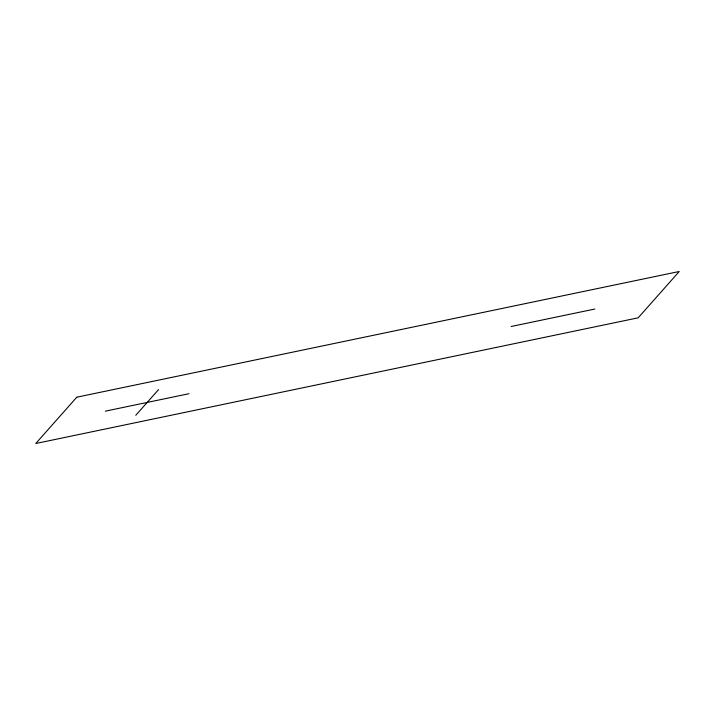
<?xml version="1.0" encoding="UTF-8"?>
<svg xmlns="http://www.w3.org/2000/svg" width="715" height="715" viewBox="0 0 715 715"><rect width="100%" height="100%" fill="white"/><g stroke="black" fill="none" stroke-linecap="round" stroke-linejoin="round"><path stroke-width="1.07" d="M135.77 415.299L158.578 389.568M105.337 411.161L189.01 393.706M511.154 326.487L594.826 309.032M76.809 397.191L35.75 443.515L638.191 317.809L679.25 271.486L76.809 397.191"/></g></svg>
